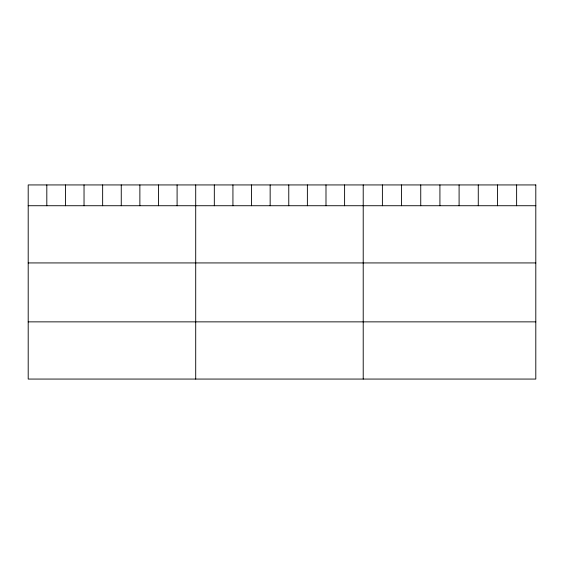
<?xml version="1.0" encoding="UTF-8"?>
<svg xmlns="http://www.w3.org/2000/svg" width="564" height="564" viewBox="0 0 564 564"><rect width="100%" height="100%" fill="white"/><g stroke="black" fill="none" stroke-linecap="round" stroke-linejoin="round"><path stroke-width="0.85" d="M28.2 205.726L535.8 205.726M28.2 262.93L535.8 262.93M28.2 321.861L535.8 321.861M516.624 184.936L516.624 205.726M497.448 184.936L497.448 205.726M478.272 184.936L478.272 205.726M459.096 184.936L459.096 205.726M439.92 184.936L439.92 205.726M420.744 184.936L420.744 205.726M401.568 184.936L401.568 205.726M382.392 184.936L382.392 205.726M363.216 184.936L363.216 379.064M344.604 184.936L344.604 205.726M325.992 184.936L325.992 205.726M307.38 184.936L307.38 205.726M288.768 184.936L288.768 205.726M270.156 184.936L270.156 205.726M251.544 184.936L251.544 205.726M232.932 184.936L232.932 205.726M214.32 184.936L214.32 205.726M195.708 184.936L195.708 379.064M177.096 184.936L177.096 205.726M158.484 184.936L158.484 205.726M139.872 184.936L139.872 205.726M121.26 184.936L121.26 205.726M102.648 184.936L102.648 205.726M84.036 184.936L84.036 205.726M65.424 184.936L65.424 205.726M46.812 184.936L46.812 205.726M535.8 184.936L28.2 184.936L28.2 379.064L535.8 379.064L535.8 184.936"/></g></svg>
